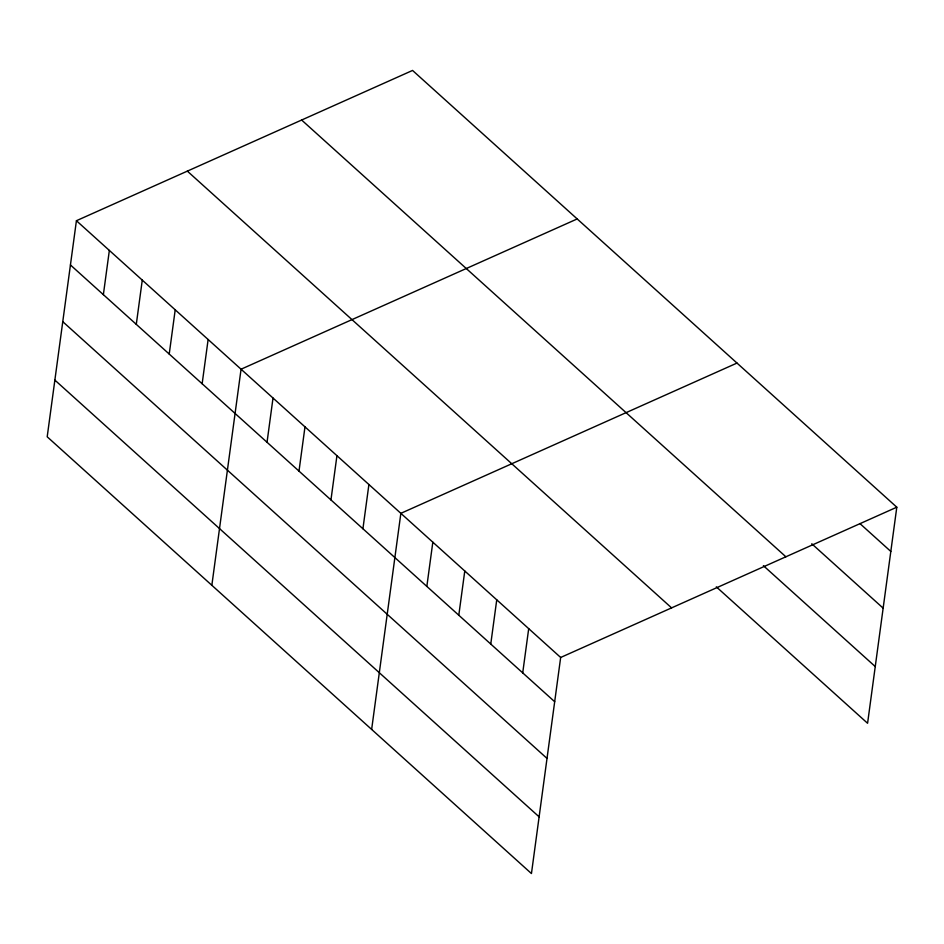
<?xml version="1.0" encoding="UTF-8"?>
<svg xmlns="http://www.w3.org/2000/svg" width="944" height="944" viewBox="0 0 944 944"><rect width="100%" height="100%" fill="white"/><g stroke="black" fill="none" stroke-linecap="round" stroke-linejoin="round"><path stroke-width="1.42" d="M76.417 220.719L47.2 436.801L531.448 873.554L560.665 657.472L76.417 220.719L412.552 70.446L896.8 507.199L867.583 723.281L716.307 586.838M103.368 294.658L109.351 250.42M136.29 324.358L142.273 280.12M169.224 354.059L175.206 309.809M202.146 383.76L208.128 339.51M211.845 585.304L241.062 369.21L577.197 218.937M267.034 442.276L273.017 398.038M299 471.103L304.983 426.865M330.955 499.931L336.937 455.692M362.921 528.758L368.903 484.52M371.641 729.429L400.858 513.335L737.004 363.062M426.841 586.413L432.824 542.163M458.796 615.228L464.778 570.99M490.762 644.056L496.745 599.818M522.716 672.883L528.699 628.645M560.665 657.472L896.8 507.199M859.925 523.578L890.817 551.438M811.769 543.768L883.147 608.148M301.632 120.03L785.88 556.783M763.389 565.68L875.253 666.57M187.337 171.124L671.585 607.877M70.434 264.957L554.683 701.711M62.764 321.668L547.013 758.421M54.87 380.102L539.118 816.843"/></g></svg>
